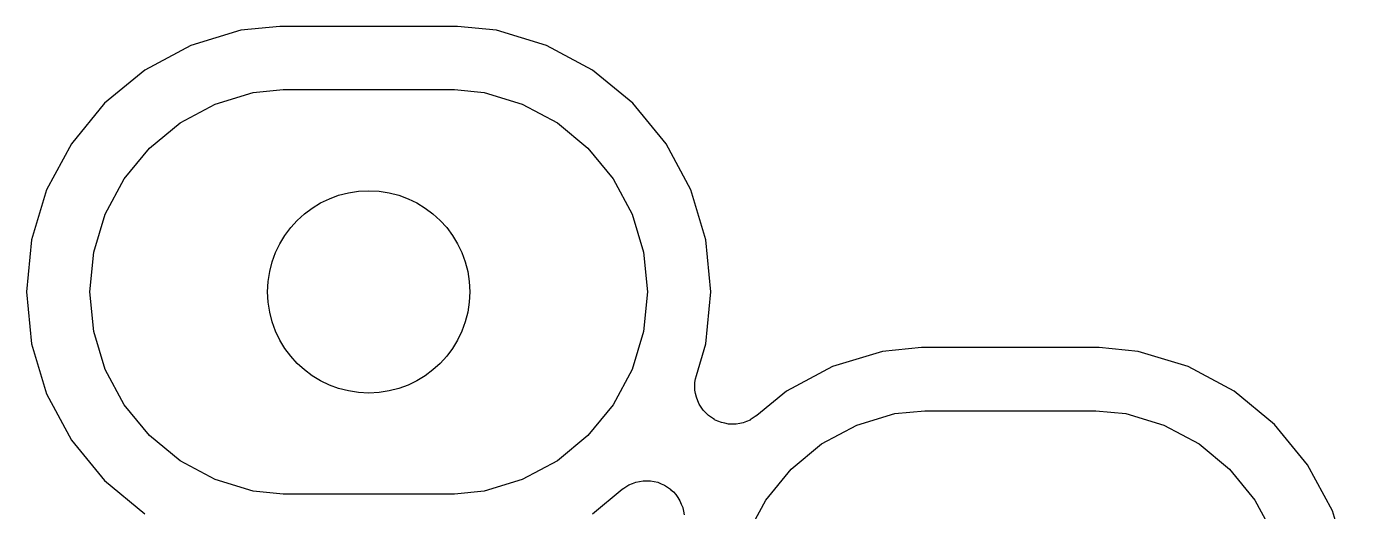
# Model space of a CAD drawing. Extents: x 44 to 126, y -146 to -44.
# Drawn here: x 106.59 to 111.83, y -82.4 to -80.48 of the extents above; entities that cross this region are included whole.
import ezdxf

# ---------------------------------------------------------------- set-up
doc = ezdxf.new("R2010")
doc.units = 0
doc.layers.add('BLACK', color=7, linetype='CONTINUOUS')

msp = doc.modelspace()

# ---------------------------------------------------------------- linework, layer by layer
at = {"layer": 'BLACK', "linetype": 'CONTINUOUS'}
for p, q in [((107.598, -80.484), (107.444, -80.4992)), ((108.302, -80.484), (107.598, -80.484)), ((108.456, -80.4992), (108.302, -80.484)), ((107.444, -80.4992), (107.246, -80.5592)), ((108.654, -80.5592), (108.456, -80.4992)), ((107.246, -80.5592), (107.064, -80.6567)), ((108.836, -80.6567), (108.654, -80.5592)), ((107.064, -80.6567), (106.904, -80.7879)), ((108.996, -80.7879), (108.836, -80.6567)), ((107.342, -80.7913), (107.493, -80.7456)), ((107.493, -80.7456), (107.611, -80.734)), ((107.611, -80.734), (108.289, -80.734)), ((108.289, -80.734), (108.407, -80.7456)), ((108.407, -80.7456), (108.558, -80.7913)), ((106.904, -80.7879), (106.773, -80.9478)), ((107.203, -80.8656), (107.342, -80.7913)), ((108.558, -80.7913), (108.697, -80.8656)), ((109.127, -80.9478), (108.996, -80.7879)), ((107.082, -80.9656), (107.203, -80.8656)), ((108.697, -80.8656), (108.818, -80.9656)), ((106.773, -80.9478), (106.675, -81.1302)), ((109.225, -81.1302), (109.127, -80.9478)), ((106.982, -81.0874), (107.082, -80.9656)), ((108.818, -80.9656), (108.918, -81.0874)), ((106.907, -81.2264), (106.982, -81.0874)), ((108.918, -81.0874), (108.993, -81.2264)), ((106.675, -81.1302), (106.615, -81.3282)), ((109.285, -81.3282), (109.225, -81.1302)), ((106.862, -81.3772), (106.907, -81.2264)), ((108.993, -81.2264), (109.038, -81.3772)), ((106.615, -81.3282), (106.595, -81.534)), ((106.846, -81.534), (106.862, -81.3772)), ((109.038, -81.3772), (109.054, -81.534)), ((109.305, -81.534), (109.285, -81.3282)), ((106.595, -81.534), (106.615, -81.7398)), ((106.862, -81.6908), (106.846, -81.534)), ((109.054, -81.534), (109.038, -81.6908)), ((109.285, -81.7398), (109.305, -81.534)), ((106.907, -81.8416), (106.862, -81.6908)), ((109.038, -81.6908), (108.993, -81.8416)), ((106.615, -81.7398), (106.675, -81.9378)), ((109.247, -81.8641), (109.285, -81.7398)), ((109.984, -81.7692), (109.786, -81.8292)), ((110.138, -81.754), (109.984, -81.7692)), ((110.842, -81.754), (110.138, -81.754)), ((110.996, -81.7692), (110.842, -81.754)), ((111.194, -81.8292), (110.996, -81.7692)), ((106.982, -81.9806), (106.907, -81.8416)), ((108.993, -81.8416), (108.918, -81.9806)), ((109.786, -81.8292), (109.604, -81.9267)), ((111.376, -81.9267), (111.194, -81.8292)), ((109.241, -81.8924), (109.244, -81.8779)), ((109.241, -81.8926), (109.241, -81.8924)), ((109.241, -81.8928), (109.241, -81.8926)), ((109.241, -81.9068), (109.241, -81.8928)), ((109.244, -81.8779), (109.247, -81.8641)), ((106.675, -81.9378), (106.773, -82.1202)), ((109.241, -81.9217), (109.241, -81.9068)), ((109.241, -81.9219), (109.241, -81.9217)), ((109.241, -81.9221), (109.241, -81.9219)), ((109.244, -81.9362), (109.241, -81.9221)), ((109.247, -81.9504), (109.244, -81.9362)), ((109.247, -81.9506), (109.247, -81.9504)), ((109.247, -81.9508), (109.247, -81.9506)), ((109.253, -81.9644), (109.247, -81.9508)), ((109.604, -81.9267), (109.486, -82.0236)), ((111.536, -82.0579), (111.376, -81.9267)), ((107.082, -82.1024), (106.982, -81.9806)), ((108.918, -81.9806), (108.818, -82.1024)), ((109.258, -81.9775), (109.253, -81.9644)), ((109.258, -81.9777), (109.258, -81.9775)), ((109.258, -81.9779), (109.258, -81.9777)), ((109.266, -81.9901), (109.258, -81.9779)), ((109.274, -82.002), (109.266, -81.9901)), ((109.274, -82.0021), (109.274, -82.002)), ((109.274, -82.0023), (109.274, -82.0021)), ((109.284, -82.0126), (109.274, -82.0023)), ((110.033, -82.0156), (110.151, -82.004)), ((110.151, -82.004), (110.829, -82.004)), ((110.829, -82.004), (110.947, -82.0156)), ((109.295, -82.0228), (109.284, -82.0126)), ((109.295, -82.0229), (109.295, -82.0228)), ((109.295, -82.0231), (109.295, -82.0229)), ((109.307, -82.0311), (109.295, -82.0231)), ((109.319, -82.0393), (109.307, -82.0311)), ((109.319, -82.0394), (109.319, -82.0393)), ((109.319, -82.0395), (109.319, -82.0394)), ((109.332, -82.045), (109.319, -82.0395)), ((109.346, -82.0507), (109.332, -82.045)), ((109.346, -82.0508), (109.346, -82.0507)), ((109.346, -82.0509), (109.346, -82.0508)), ((109.36, -82.0537), (109.346, -82.0509)), ((109.374, -82.0567), (109.36, -82.0537)), ((109.375, -82.0567), (109.374, -82.0567)), ((109.375, -82.0568), (109.375, -82.0567)), ((109.389, -82.0569), (109.375, -82.0568)), ((109.404, -82.0571), (109.389, -82.0569)), ((109.419, -82.0543), (109.404, -82.057)), ((109.404, -82.057), (109.404, -82.057)), ((109.404, -82.057), (109.404, -82.0571)), ((109.432, -82.0517), (109.419, -82.0543)), ((109.433, -82.0516), (109.432, -82.0517)), ((109.446, -82.0461), (109.433, -82.0516)), ((109.433, -82.0516), (109.433, -82.0516)), ((109.46, -82.0408), (109.446, -82.0461)), ((109.472, -82.0327), (109.46, -82.0407)), ((109.46, -82.0407), (109.46, -82.0407)), ((109.46, -82.0407), (109.46, -82.0408)), ((109.484, -82.0249), (109.472, -82.0327)), ((109.485, -82.0246), (109.484, -82.0247)), ((109.484, -82.0247), (109.484, -82.0247)), ((109.484, -82.0247), (109.484, -82.0249)), ((109.486, -82.0236), (109.485, -82.0246)), ((109.882, -82.0613), (110.033, -82.0156)), ((110.947, -82.0156), (111.098, -82.0613)), ((111.667, -82.2178), (111.536, -82.0579)), ((107.203, -82.2024), (107.082, -82.1024)), ((108.818, -82.1024), (108.697, -82.2024)), ((109.743, -82.1356), (109.882, -82.0613)), ((111.098, -82.0613), (111.237, -82.1356)), ((106.773, -82.1202), (106.904, -82.2801)), ((109.622, -82.2356), (109.743, -82.1356)), ((111.237, -82.1356), (111.358, -82.2356)), ((107.342, -82.2767), (107.203, -82.2024)), ((108.697, -82.2024), (108.558, -82.2767)), ((109.522, -82.3574), (109.622, -82.2356)), ((111.358, -82.2356), (111.458, -82.3574)), ((111.765, -82.4002), (111.667, -82.2178)), ((106.904, -82.2801), (107.064, -82.4113)), ((107.493, -82.3224), (107.342, -82.2767)), ((108.558, -82.2767), (108.407, -82.3224)), ((108.836, -82.4113), (108.954, -82.3144)), ((108.954, -82.3144), (108.955, -82.3134)), ((108.955, -82.3134), (108.956, -82.3133)), ((108.956, -82.3131), (108.968, -82.3053)), ((108.956, -82.3133), (108.956, -82.3131)), ((108.956, -82.3133), (108.956, -82.3133)), ((108.968, -82.3053), (108.98, -82.2973)), ((108.98, -82.2972), (108.994, -82.2918)), ((108.98, -82.2973), (108.98, -82.2972)), ((108.98, -82.2973), (108.98, -82.2973)), ((108.994, -82.2918), (109.007, -82.2864)), ((109.007, -82.2864), (109.008, -82.2863)), ((109.007, -82.2864), (109.007, -82.2864)), ((109.008, -82.2863), (109.022, -82.2836)), ((109.022, -82.2836), (109.036, -82.281)), ((109.036, -82.281), (109.036, -82.2809)), ((109.036, -82.2809), (109.051, -82.2811)), ((109.036, -82.281), (109.036, -82.281)), ((109.051, -82.2811), (109.065, -82.2812)), ((109.065, -82.2812), (109.065, -82.2812)), ((109.065, -82.2812), (109.066, -82.2813)), ((109.066, -82.2813), (109.08, -82.2843)), ((109.08, -82.2843), (109.094, -82.2871)), ((109.094, -82.2871), (109.094, -82.2872)), ((109.094, -82.2872), (109.094, -82.2873)), ((109.094, -82.2873), (109.108, -82.293)), ((109.108, -82.293), (109.121, -82.2985)), ((109.121, -82.2985), (109.121, -82.2986)), ((109.121, -82.2986), (109.121, -82.2987)), ((109.121, -82.2987), (109.133, -82.3069)), ((109.133, -82.3069), (109.145, -82.3149)), ((109.145, -82.3149), (109.145, -82.3151)), ((109.145, -82.3151), (109.145, -82.3152)), ((109.145, -82.3152), (109.156, -82.3254)), ((107.611, -82.334), (107.493, -82.3224)), ((108.289, -82.334), (107.611, -82.334)), ((108.407, -82.3224), (108.289, -82.334)), ((109.156, -82.3254), (109.166, -82.3357)), ((109.166, -82.3357), (109.166, -82.3359)), ((109.166, -82.3359), (109.166, -82.336)), ((109.166, -82.336), (109.174, -82.3479)), ((109.174, -82.3479), (109.182, -82.3601)), ((109.182, -82.3601), (109.182, -82.3603)), ((109.182, -82.3603), (109.182, -82.3605)), ((109.182, -82.3605), (109.187, -82.3736)), ((109.447, -82.4964), (109.522, -82.3574)), ((111.458, -82.3574), (111.533, -82.4964)), ((109.187, -82.3736), (109.193, -82.3872)), ((109.193, -82.3872), (109.193, -82.3874)), ((109.193, -82.3874), (109.193, -82.3876)), ((109.193, -82.3876), (109.196, -82.4018)), ((109.196, -82.4018), (109.199, -82.4159)), ((111.825, -82.5982), (111.765, -82.4002))]:
    msp.add_line(p, q, dxfattribs=at)
at = {"layer": 'BLACK'}
msp.add_circle((107.95, -81.534), 0.4, dxfattribs=at)
msp.add_circle((107.95, -81.534), 0.4, dxfattribs=at)

doc.saveas('drawing.dxf')
